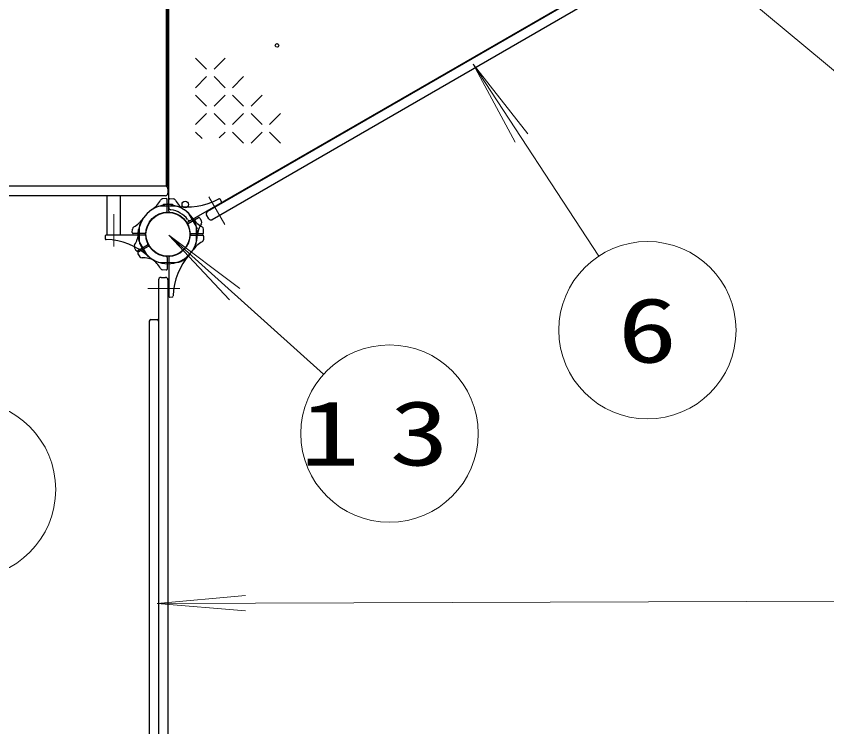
# Model space of a CAD drawing. Units: millimetres on the paper, scale 1:60. Extents: x -385 to 0, y -594 to 267.
# Drawn here: x -236.6 to -209.18, y 132.63 to 156.68 of the extents above; entities that cross this region are included whole.
import ezdxf
from ezdxf.enums import TextEntityAlignment as Align

# ---------------------------------------------------------------- set-up
doc = ezdxf.new("R2010")
doc.units = ezdxf.units.MM
doc.linetypes.add('USER2', pattern=[6, 3, -1, 1, -1])
doc.layers.add('LY_1', color=7, linetype='Continuous', lineweight=25)
doc.styles.add('ＭＳ ゴシック', font='')
doc.styles.get('ＭＳ ゴシック').set_extended_font_data('MS Gothic')

msp = doc.modelspace()

# ---------------------------------------------------------------- linework, layer by layer
at = {"layer": 'LY_1'}
for p, q in [((-231.444, 150.082), (-231.444, 168.39)), ((-231.522, 150.926), (-231.522, 167.676)), ((-231.469, 150.926), (-231.469, 167.676)), ((-230.805, 149.713), (-214.837, 158.932)), ((-215.483, 158.53), (-230.134, 150.071)), ((-215.325, 158.255), (-229.975, 149.797)), ((-231.469, 150.926), (-243.969, 150.926)), ((-231.469, 150.842), (-231.469, 150.692)), ((-231.552, 150.609), (-243.885, 150.609)), ((-233.529, 149.276), (-233.529, 150.609)), ((-233.075, 149.276), (-233.075, 150.609)), ((-231.528, 150.508), (-231.659, 150.503)), ((-231.635, 150.287), (-231.635, 150.289)), ((-231.494, 150.082), (-231.494, 150.474)), ((-231.409, 150.508), (-231.288, 150.503)), ((-231.302, 150.287), (-231.302, 150.289)), ((-229.659, 150.415), (-229.707, 150.488)), ((-230.78, 149.669), (-230.44, 149.866)), ((-230.394, 149.853), (-230.337, 149.745)), ((-230.089, 149.828), (-230.164, 149.958)), ((-232.676, 149.36), (-232.672, 149.481)), ((-232.455, 149.467), (-232.457, 149.467)), ((-230.262, 149.36), (-230.266, 149.491)), ((-233.593, 149.24), (-233.588, 149.153)), ((-232.25, 149.276), (-233.559, 149.276)), ((-232.25, 149.326), (-232.642, 149.326)), ((-230.688, 149.326), (-230.295, 149.326)), ((-230.688, 149.276), (-230.295, 149.276)), ((-230.262, 149.241), (-230.266, 149.12)), ((-232.158, 148.932), (-232.498, 148.735)), ((-232.455, 149.134), (-232.457, 149.134)), ((-232.544, 148.748), (-232.601, 148.856)), ((-232.484, 148.645), (-232.415, 148.534)), ((-232.133, 148.888), (-232.473, 148.692)), ((-231.494, 148.519), (-231.494, 148.127)), ((-231.444, 148.519), (-231.444, 147.21)), ((-230.831, 148.53), (-230.83, 148.528)), ((-231.528, 148.093), (-231.649, 148.098)), ((-231.12, 148.363), (-231.119, 148.361)), ((-231.702, 147.842), (-231.552, 147.842)), ((-231.785, 147.759), (-231.785, 130.842)), ((-231.469, 147.759), (-231.469, 130.842)), ((-231.409, 147.176), (-231.321, 147.181)), ((-232.102, 146.366), (-232.102, 132.101)), ((-232.052, 146.416), (-231.835, 146.416))]:
    msp.add_line(p, q, dxfattribs=at)
at = {"layer": 'LY_1', "lineweight": 13}
for p, q in [((-207.925, 154.004), (-214.398, 159.396)), ((-230.159, 154.888), (-230.534, 155.263)), ((-229.534, 155.263), (-229.909, 154.888)), ((-221.144, 155.059), (-219.725, 152.416)), ((-221.144, 155.059), (-219.288, 152.703)), ((-216.89, 148.567), (-221.144, 155.059)), ((-230.159, 154.638), (-230.534, 154.263)), ((-229.534, 154.263), (-229.909, 154.638)), ((-228.909, 154.638), (-229.284, 154.263)), ((-230.159, 153.638), (-230.534, 154.013)), ((-229.534, 154.013), (-229.909, 153.638)), ((-228.909, 153.638), (-229.284, 154.013)), ((-228.284, 154.013), (-228.659, 153.638)), ((-230.159, 153.388), (-230.534, 153.013)), ((-229.534, 153.013), (-229.909, 153.388)), ((-228.909, 153.388), (-229.284, 153.013)), ((-228.284, 153.013), (-228.659, 153.388)), ((-227.659, 153.388), (-228.034, 153.013)), ((-230.311, 152.54), (-230.534, 152.763)), ((-229.534, 152.763), (-229.734, 152.563)), ((-228.909, 152.388), (-229.284, 152.763)), ((-228.284, 152.763), (-228.659, 152.388)), ((-227.659, 152.388), (-228.034, 152.763)), ((-231.436, 149.274), (-229.389, 147.081)), ((-231.436, 149.274), (-229.039, 147.469)), ((-226.203, 144.565), (-231.436, 149.274)), ((-231.835, 136.811), (-228.847, 137.082)), ((-208.072, 136.891), (-231.835, 136.811)), ((-231.835, 136.811), (-228.846, 136.559))]:
    msp.add_line(p, q, dxfattribs=at)
at = {"layer": 'LY_1', "linetype": 'USER2', "lineweight": 13}
for p, q in [((-230.084, 150.569), (-229.541, 149.629)), ((-231.801, 150.259), (-231.137, 150.259)), ((-230.473, 149.492), (-230.805, 150.067)), ((-233.302, 148.894), (-233.302, 149.98)), ((-232.427, 149.632), (-232.427, 148.969)), ((-230.51, 149.632), (-230.51, 148.969)), ((-232.133, 148.534), (-232.465, 149.109)), ((-231.801, 148.342), (-231.137, 148.342)), ((-231.063, 147.467), (-232.148, 147.467))]:
    msp.add_line(p, q, dxfattribs=at)
at = {"layer": 'LY_1'}
for centre, radius in [((-227.779, 155.692), 0.0625), ((-230.885, 150.311), 0.108), ((-231.469, 149.301), 0.75), ((-231.469, 149.301), 0.743)]:
    msp.add_circle(centre, radius, dxfattribs=at)
at = {"layer": 'LY_1', "lineweight": 13}
for centre in [(-215.246, 146.057), (-223.973, 142.558), (-238.264, 140.663)]:
    msp.add_circle(centre, 3, dxfattribs=at)
at = {"layer": 'LY_1'}
for centre, radius, start, end in [((-231.552, 150.842), 0.0833, 360, 90), ((-231.552, 150.692), 0.0833, 270, 360), ((-231.469, 149.301), 1, 0, 180), ((-232.46, 150.843), 0.833, 302.7272, 332.5412), ((-231.646, 150.42), 0.0833, 92, 152.5412), ((-231.619, 150.289), 0.0167, 98.6269, 180), ((-231.469, 149.301), 1.017, 90, 98.6269), ((-231.527, 150.474), 0.0333, 0, 92), ((-231.469, 149.301), 1.017, 81.3731, 90), ((-231.41, 150.474), 0.0333, 88, 180), ((-231.319, 150.289), 0.0167, 0, 81.3731), ((-231.291, 150.42), 0.0833, 27.4588, 88), ((-230.799, 152.395), 2.167, 257.7828, 298.9158), ((-230.478, 150.843), 0.833, 207.4588, 237.2728), ((-229.735, 150.47), 0.0333, 33, 118.9159), ((-229.687, 150.396), 0.0333, 300, 33), ((-231.527, 150.082), 0.0333, 274.2707, 0), ((-231.36, 150.211), 0.0833, 180, 263.2128), ((-231.41, 150.082), 0.0333, 180, 265.7293), ((-231.469, 149.301), 0.833, 36.7872, 83.2128), ((-230.092, 149.999), 0.0833, 120, 210), ((-233.011, 150.292), 0.833, 297.4588, 327.2728), ((-230.735, 149.849), 0.0833, 216.7872, 300), ((-229.926, 150.292), 0.833, 212.7272, 242.5412), ((-230.423, 149.837), 0.0333, 28, 120), ((-230.41, 149.706), 0.0833, 327.4588, 28), ((-230.017, 149.869), 0.0833, 210, 300), ((-232.588, 149.478), 0.0833, 117.4588, 178), ((-232.457, 149.451), 0.0167, 90, 171.3731), ((-230.821, 149.742), 0.0333, 214.2707, 300), ((-230.763, 149.641), 0.0333, 120, 205.7293), ((-229.637, 149.213), 0.833, 147.4588, 177.2728), ((-230.349, 149.478), 0.0833, 2, 62.5412), ((-233.559, 149.242), 0.0333, 90, 183), ((-232.642, 149.359), 0.0333, 178, 270), ((-233.3, 149.388), 0.833, 327.4588, 357.2728), ((-231.469, 149.301), 1.017, 171.3731, 180), ((-231.469, 149.301), 1.017, 180, 188.6269), ((-231.469, 149.301), 1, 180, 0), ((-232.25, 149.359), 0.0333, 270, 355.7293), ((-232.25, 149.242), 0.0333, 4.2707, 90), ((-230.688, 149.359), 0.0333, 184.2707, 270), ((-230.688, 149.242), 0.0333, 90, 175.7293), ((-230.295, 149.359), 0.0333, 270, 2), ((-230.295, 149.242), 0.0333, 358, 90), ((-233.555, 149.155), 0.0333, 183, 268.9158), ((-233.596, 146.955), 2.167, 47.7828, 88.9159), ((-232.527, 148.895), 0.0833, 147.4588, 208), ((-232.457, 149.151), 0.0167, 188.6269, 270), ((-232.174, 148.96), 0.0333, 300, 25.7293), ((-229.926, 148.309), 0.833, 117.4588, 147.2728), ((-230.349, 149.123), 0.0833, 297.4588, 358), ((-232.514, 148.764), 0.0333, 208, 300), ((-232.456, 148.663), 0.0333, 120, 212), ((-232.116, 148.859), 0.0333, 34.2707, 120), ((-232.349, 148.587), 0.0833, 212, 272.5412), ((-232.309, 147.671), 0.833, 62.7272, 92.5412), ((-232.46, 147.758), 0.833, 27.4588, 57.2728), ((-231.527, 148.519), 0.0333, 0, 85.7293), ((-231.41, 148.519), 0.0333, 94.2707, 180), ((-229.123, 147.173), 2.167, 137.7828, 178.9159), ((-231.469, 149.301), 1.017, 291.3731, 300), ((-231.469, 149.301), 1.017, 300, 308.6269), ((-230.844, 148.519), 0.0167, 308.6269, 30), ((-231.646, 148.181), 0.0833, 207.4588, 268), ((-231.527, 148.127), 0.0333, 268, 0), ((-231.104, 148.369), 0.0167, 210, 291.3731), ((-231.702, 147.759), 0.0833, 90, 180), ((-231.552, 147.759), 0.0833, 0, 90), ((-231.41, 147.21), 0.0333, 180, 273), ((-231.323, 147.214), 0.0333, 273, 358.9158), ((-232.052, 146.366), 0.05, 90, 180), ((-231.835, 146.366), 0.05, 0, 90)]:
    msp.add_arc(centre, radius, start, end, dxfattribs=at)

# ---------------------------------------------------------------- texts
at = {"layer": 'LY_1', "style": 'ＭＳ ゴシック', "width": 1.35}
msp.add_text('6', height=2.199, dxfattribs=at).set_placement((-215.246, 146.057), align=Align.MIDDLE_CENTER)
at = {"layer": 'LY_1', "insert": (-223.973, 142.558), "char_height": 2.199, "attachment_point": 5, "style": 'ＭＳ ゴシック'}
msp.add_mtext('\\T1.5;\\W1.35;13', dxfattribs=at)

doc.saveas('drawing.dxf')
